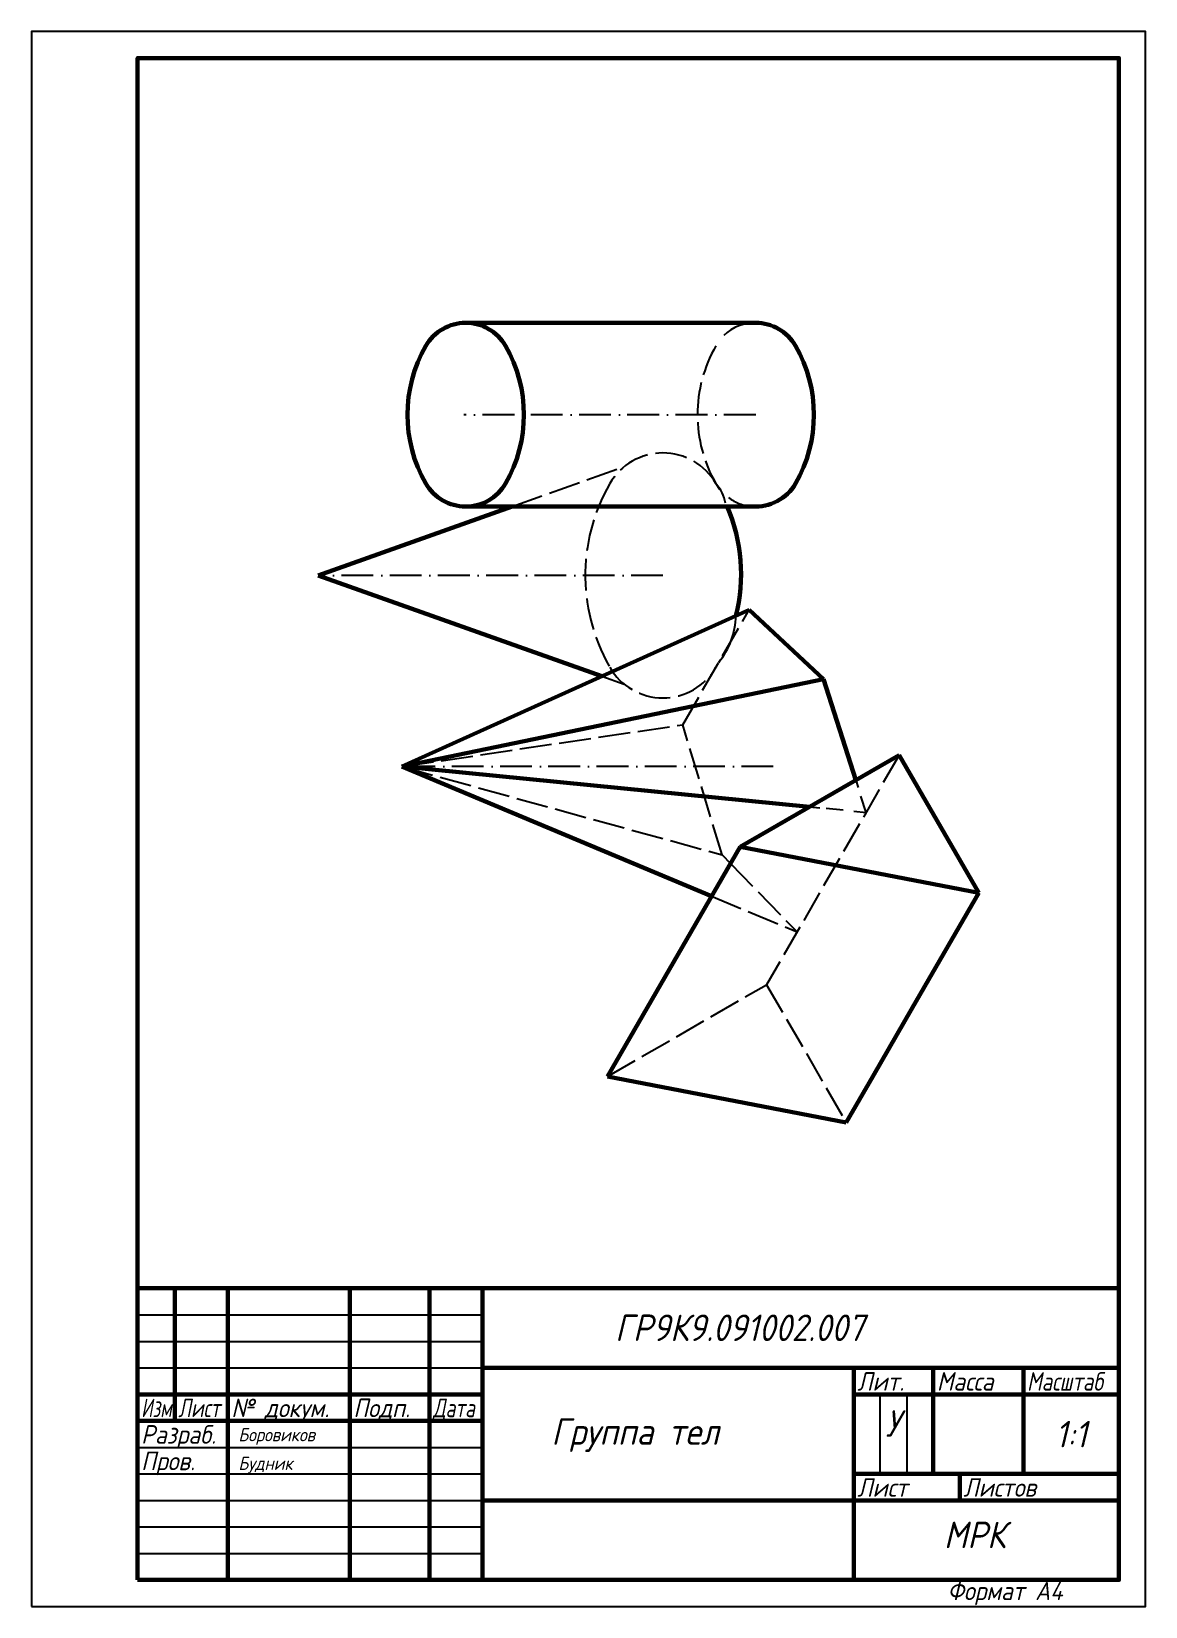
# Model space of a CAD drawing. Header units: millimetres. Extents: x 0 to 210, y 0 to 297.
import ezdxf

# ---------------------------------------------------------------- set-up
doc = ezdxf.new("R2010")
doc.units = ezdxf.units.MM
doc.header["$LTSCALE"] = 0.5
doc.linetypes.add('ACAD_ISO02W100', pattern=[15, 12, -3])
doc.linetypes.add('ACAD_ISO10W100', pattern=[18, 12, -3, 0, -3])
doc.layers.get('Defpoints').update_dxf_attribs({"color": 5})
doc.styles.get("Standard").update_dxf_attribs({"font": 'isocpeui.ttf', "width": 0.9})

msp = doc.modelspace()

# ---------------------------------------------------------------- linework, layer by layer
at = {"lineweight": 60}
for p, q in [((136.52, 242.06), (81.52, 242.06)), ((54.02, 194.42), (90.58, 207.41)), ((136.52, 207.41), (81.52, 207.41)), ((107.54, 175.41), (54.02, 194.42)), ((69.82, 158.38), (135.27, 187.93)), ((149.32, 174.84), (135.27, 187.93)), ((69.82, 158.38), (149.32, 174.84)), ((155.38, 155.83), (149.32, 174.84)), ((133.57, 143.24), (163.57, 160.56)), ((163.57, 160.56), (178.57, 134.58)), ((69.82, 158.38), (146.64, 150.79)), ((69.82, 158.38), (128.21, 133.96)), ((133.57, 143.24), (108.57, 99.94)), ((178.57, 134.58), (133.57, 143.24)), ((166.07, 112.93), (178.57, 134.58)), ((158.57, 99.94), (166.07, 112.93)), ((108.57, 99.94), (153.57, 91.28)), ((153.57, 91.28), (158.57, 99.94))]:
    msp.add_line(p, q, dxfattribs=at)
at = {"linetype": 'ACAD_ISO10W100'}
for p, q in [((136.52, 224.74), (81.52, 224.74)), ((119.02, 194.42), (54.02, 194.42)), ((139.82, 158.38), (69.82, 158.38))]:
    msp.add_line(p, q, dxfattribs=at)
at = {"linetype": 'ACAD_ISO02W100'}
for p, q in [((90.58, 207.41), (111.73, 214.93)), ((122.77, 166.28), (135.27, 187.93)), ((107.54, 175.41), (111.73, 173.92)), ((69.82, 158.38), (122.77, 166.28)), ((130.2, 141.72), (122.77, 166.28)), ((163.57, 160.56), (138.57, 117.26)), ((69.82, 158.38), (130.2, 141.72)), ((157.32, 149.74), (156.35, 152.79)), ((155.02, 149.97), (157.32, 149.74)), ((131.76, 140.11), (144.31, 127.22)), ((128.21, 133.96), (144.31, 127.22)), ((108.57, 99.94), (138.57, 117.26)), ((138.57, 117.26), (153.57, 91.28))]:
    msp.add_line(p, q, dxfattribs=at)
for p, q in [((131.13, 207.41), (127.47, 207.41)), ((127.47, 207.41), (136.07, 207.41)), ((178.57, 134.58), (163.57, 160.56)), ((163.57, 160.56), (173.57, 143.24)), ((155.38, 155.83), (155.83, 154.41)), ((146.64, 150.79), (148.6, 150.6)), ((153.03, 150.16), (149.83, 150.48)), ((130.2, 141.72), (131.76, 140.11)), ((166.07, 112.93), (178.57, 134.58)), ((166.07, 112.93), (178.57, 134.58))]:
    msp.add_line(p, q)
at = {"color": 7, "linetype": 'Continuous', "lineweight": 60}
for p, q in [((205, 60), (20, 60)), ((27, 60), (27, 35)), ((37, 5), (37, 60)), ((60, 60), (60, 5)), ((75, 5), (75, 60)), ((85, 60), (85, 5)), ((85, 45), (205, 45)), ((155, 5), (155, 45)), ((170, 45), (170, 25)), ((187, 25), (187, 45)), ((20, 40), (85, 40)), ((155, 40), (205, 40)), ((20, 35), (85, 35)), ((155, 25), (205, 25)), ((175, 20), (175, 25)), ((85, 20), (205, 20))]:
    msp.add_line(p, q, dxfattribs=at)
at = {"color": 7, "linetype": 'Continuous', "lineweight": -3}
for p, q in [((20, 55), (85, 55)), ((20, 50), (85, 50)), ((20, 45), (85, 45)), ((160, 25), (160, 40)), ((165, 40), (165, 25)), ((20, 30), (85, 30)), ((20, 25), (85, 25)), ((20, 20), (85, 20)), ((20, 15), (85, 15)), ((20, 10), (85, 10))]:
    msp.add_line(p, q, dxfattribs=at)
at = {"color": 7, "linetype": 'Continuous'}
msp.add_line((155, 45), (155, 40), dxfattribs=at)
at = {"color": 7, "linetype": 'Continuous', "lineweight": 60}
msp.add_lwpolyline([(20, 5), (205, 5), (205, 292), (20, 292)], close=True, dxfattribs=at)
at = {"lineweight": 60}
for centre, radius, start, end in [((81.85, 233.4), 8.66, 30, 150), ((136.52, 233.4), 8.66, 30, 90), ((96.85, 224.74), 25.98, 150, 210), ((66.85, 224.74), 25.98, 330, 30), ((121.52, 224.74), 25.98, 330, 30), ((81.85, 216.08), 8.66, 210, 330), ((136.52, 216.08), 8.66, 265.6638, 330), ((101.63, 194.64), 32.14, 345.9254, 23.4206)]:
    msp.add_arc(centre, radius, start, end, dxfattribs=at)
for centre, radius, start, end in [((136.29, 233.78), 8.28, 87.5083, 134.3971), ((136.52, 216.08), 8.66, 210, 220.9591), ((122.95, 206.41), 8.08, 11.9445, 41.3528), ((118.03, 187.3), 14.79, 321.0969, 358.1489)]:
    msp.add_arc(centre, radius, start, end)
at = {"linetype": 'ACAD_ISO02W100'}
for centre, radius, start, end in [((151.52, 224.74), 25.98, 150, 210), ((119.02, 205.97), 11.55, 30, 150), ((139.02, 194.42), 34.64, 150, 211.5562), ((136.52, 216.08), 8.66, 210, 220.9591), ((136.52, 216.08), 8.66, 233.7321, 265.6638), ((119.02, 182.88), 11.55, 210, 330)]:
    msp.add_arc(centre, radius, start, end, dxfattribs=at)
at = {"layer": 'Defpoints'}
msp.add_lwpolyline([(0, 0), (210, 0), (210, 297), (0, 297)], close=True, dxfattribs=at)

# ---------------------------------------------------------------- texts
at = {"color": 7, "linetype": 'Continuous', "lineweight": -3}
for s, width, p in [('Лит.', 0.9, (155.67, 40.7)), ('Масса', 0.9, (170.67, 40.7)), ('Масштаб', 0.8, (187.67, 40.7)), ('Изм.', 0.7, (20.67, 35.7)), ('Лист', 0.75, (27.67, 35.7)), ('№ докум.', 0.9, (37.67, 35.7)), ('Подп.', 0.9, (60.67, 35.7)), ('Дата', 0.75, (75.67, 35.7)), ('Разраб.', 0.9, (20.67, 30.7)), ('Пров.', 0.9, (20.67, 25.7)), ('Лист', 0.9, (155.67, 20.7)), ('Листов', 0.9, (175.67, 20.7))]:
    msp.add_text(s, height=3.5, dxfattribs=dict(at, width=width)).set_placement(p)
at = {"color": 7, "linetype": 'Continuous', "lineweight": 70, "width": 0.9}
msp.add_text('Формат А4', height=3.5, dxfattribs=at).set_placement((172.66, 1.2))
at = {"attachment_point": 1}
for s, width, insert, char_height in [('{\\fISOCPEUR|b0|i1|c204|p34;ГР9К9.091002.007}', 63.2127, (110, 55.06), 5), ('У', 4.2141, (161, 37), 5), ('{\\fISOCPEUR|b0|i1|c204|p34;Группа тел}', 61, (98, 35.5), 5), ('1:1', 11.7141, (193, 35), 5), ('{\\fISOCPEUR|b0|i1|c204|p34;Будник}', 45.3793, (39, 28.25), 2.5)]:
    msp.add_mtext_dynamic_manual_height_columns(s, width=width, gutter_width=25, heights=[0], dxfattribs=dict(at, insert=insert, char_height=char_height))
for s, insert, char_height in [('{\\fISOCPEUR|b0|i1|c204|p34;Боровиков}', (39, 33.65), 2.5), ('{\\fISOCPEUR|b0|i1|c204|p34;МРК}', (172, 16), 5)]:
    msp.add_mtext(s, dxfattribs=dict(at, insert=insert, char_height=char_height))

doc.saveas('drawing.dxf')
